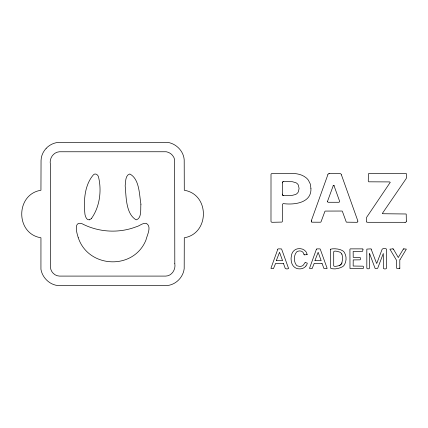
<?xml version="1.0" encoding="UTF-8"?>
<svg xmlns="http://www.w3.org/2000/svg" width="428" height="428" viewBox="0 0 428 428"><rect width="100%" height="100%" fill="white"/><g stroke="black" fill="none" stroke-linecap="round" stroke-linejoin="round"><path stroke-width="0.64" d="M288.456 268.244C288.162 269.266 285.674 269.03 285.187 268.27L283.486 263.541A0.642 0.642 0 0 0 283.4 263.375M327.067 268.244L326.773 268.586L323.91 268.463L322.097 263.541A0.642 0.642 0 0 0 322.011 263.375M307.069 254.564L307.085 254.451A1.156 1.156 0 0 0 307.058 254.184M311.445 220.393L327.853 174.736M277.772 249.299L270.945 268.27L271.186 268.586L273.31 268.586A0.781 0.781 0 0 0 273.476 268.57L275.627 263.343L283.357 263.338M316.383 249.299L309.551 268.27L309.797 268.586L311.921 268.586A0.781 0.781 0 0 0 312.087 268.57L314.238 263.343L321.963 263.338M333.968 185.602L333.583 185.34L333.262 185.645A2.172 2.172 0 0 0 333.187 185.806L327.586 201.155A2.418 2.418 0 0 0 327.441 201.743M276.365 260.459L279.538 252.279L282.576 260.7L276.338 260.641M314.976 260.459L318.148 252.279L321.171 260.722L314.949 260.615M341.758 263.295L342.684 258.994A18.206 18.206 0 0 0 342.678 257.993L342.111 254.772A5.516 5.516 0 0 0 341.731 253.975M369.519 253.654L369.498 268.217C369.589 268.896 367.128 269.18 366.817 268.19L366.833 249.107L370.669 248.871A0.605 0.605 0 0 1 371.258 249.144M403.272 249.246L398.27 257.463A1.033 1.033 0 0 1 398.12 257.239L393.493 249.246M399.977 259.769L406.338 249.128L403.882 248.871M46.176 148.339C43.11 151.614 41.147 155.931 41.051 160.452L40.944 190.267C15.429 194.216 15.248 233.774 40.954 237.77L40.938 269.303C42.297 277.451 49.236 284.481 57.523 285.508L167.535 285.508C176.095 284.54 183.232 277.13 184.19 268.634L184.286 237.775C209.586 233.597 209.939 194.414 184.286 190.251L184.195 159.853C183.596 151.079 176.186 143.631 167.578 142.353L58.443 142.369C53.805 142.781 49.359 144.948 46.171 148.339M91.271 218.719C99.761 207.109 101.891 190.679 98.488 176.866C97.959 174.768 95.401 172.923 93.529 174.694C84.311 185.19 83.556 201.342 84.985 214.572C85.525 216.595 86.493 220.174 89.254 219.842M91.271 218.713L89.254 219.853M341.838 254.162A4.687 4.687 0 0 0 339.639 252.06C338.045 251.691 334.856 250.375 333.706 251.611L333.706 265.932C334.455 266.938 338.077 265.965 339.548 265.408A4.997 4.997 0 0 0 341.651 263.493A5.676 5.676 0 0 0 341.967 262.872M306.994 254.644L304.345 254.853M329.565 173.415L339.447 173.415A2.06 2.06 0 0 1 341.453 174.859M283.727 181.654L292.367 181.713L296.032 182.783A6.869 6.869 0 0 1 296.904 183.366L297.412 183.821A5.313 5.313 0 0 1 298.391 185.18L299.076 188.438L298.428 191.632A5.858 5.858 0 0 1 297.283 193.274A6.474 6.474 0 0 1 295.614 194.483L292.351 195.329L283.395 195.355A1.573 1.573 0 0 1 283.213 195.345L283.047 195.312M405.086 222.303L367.861 222.303A3.74 3.74 0 0 1 367.497 222.287L366.812 222.073M392.856 248.871L389.908 249.166L396.414 260.117A1.878 1.878 0 0 1 396.649 260.823L396.633 268.335L399.206 268.586M305.068 262.573L303.281 265.167A4.43 4.43 0 0 1 301.098 266.275L300.269 266.398A7.153 7.153 0 0 1 299.498 266.403L297.481 265.932A4.173 4.173 0 0 1 296.353 265.146C293.661 261.54 293.619 255.511 296.55 252.028A4.152 4.152 0 0 1 297.701 251.316L299.097 250.974A6.265 6.265 0 0 1 299.926 250.947L300.526 251.006A3.986 3.986 0 0 1 302.532 251.921A4.719 4.719 0 0 1 303.912 254.162M304.265 254.853L303.923 254.157M305.196 262.583L307.138 263.054L307.267 263.488A7.453 7.453 0 0 1 305.913 265.97M369.615 253.633L375.051 268.244A0.61 0.61 0 0 0 375.613 268.597L377.673 268.303L383.301 253.483L383.344 268.163C383.611 269.228 386.356 269.233 386.559 268.11L386.559 249.273C386.377 248.208 382.605 248.251 382.124 249.299L376.886 263.113A0.915 0.915 0 0 1 376.726 263.37L376.597 263.348A0.61 0.61 0 0 1 376.496 263.14L371.172 249.192M366.705 221.966L366.496 221.346A3.274 3.274 0 0 1 366.475 220.987L366.475 218.612A3.852 3.852 0 0 1 366.603 217.445A1.509 1.509 0 0 1 366.694 217.28L366.807 217.066A12.487 12.487 0 0 1 367.508 216.044L390.261 182.312L389.534 181.916L368.717 181.814L368.257 180.835L368.487 173.698L369.177 173.415L406.022 173.49A0.84 0.84 0 0 1 406.338 173.715A0.995 0.995 0 0 1 406.536 174.052L406.589 177.459L406.124 178.695L382.685 212.946A0.578 0.578 0 0 0 382.562 213.342M78.201 237.487C88.093 268.319 133.622 270.624 145.975 240.006C146.938 235.411 152.245 226.241 146.082 223.282C142.374 222.892 139.384 226.15 135.927 226.904C118.481 233.538 98.365 232.27 81.839 223.619C73.209 221.003 76.901 233.645 78.212 237.487M334.043 185.736L339.581 201.155A2.236 2.236 0 0 1 339.634 201.749L338.987 202.273L328.094 202.273L327.457 201.749M327.04 268.056L320.294 249.267A0.615 0.615 0 0 0 319.882 248.898L316.966 248.871A0.674 0.674 0 0 0 316.34 249.283M288.429 268.056L281.683 249.267A0.615 0.615 0 0 0 281.276 248.898L278.361 248.871A0.674 0.674 0 0 0 277.729 249.283M341.421 174.865L357.696 220.522A2.418 2.418 0 0 1 357.84 221.116M307.058 254.189C306.32 250.096 301.569 247.887 297.744 248.775A7.661 7.661 0 0 0 292.495 252.466L292.377 252.745A10.192 10.192 0 0 0 291.575 254.799L291.104 257.913A18.142 18.142 0 0 0 291.088 259.058L291.286 261.224A11.133 11.133 0 0 0 292.383 264.622A7.848 7.848 0 0 0 297.792 268.731L299.044 268.838A10.748 10.748 0 0 0 299.953 268.854A8.014 8.014 0 0 0 303.377 268.062A7.865 7.865 0 0 0 305.945 266.002M311.317 221.319L311.504 221.95A0.749 0.749 0 0 0 311.782 222.191L320.438 222.218A1.305 1.305 0 0 0 321.027 221.822L324.922 211.346A0.754 0.754 0 0 1 325.312 211.079L341.688 211.036A0.872 0.872 0 0 1 342.261 211.175A1.61 1.61 0 0 1 342.528 211.764L346.204 221.865A1.049 1.049 0 0 0 346.584 222.175L356.904 222.303A0.835 0.835 0 0 0 357.615 221.988A1.525 1.525 0 0 0 357.813 221.116M382.552 213.342L383.188 213.738L406.038 213.984A0.754 0.754 0 0 1 406.22 214.203L406.338 221.116M399.795 268.056L399.795 260.636A2.183 2.183 0 0 1 399.929 259.748M283.721 181.691A1.578 1.578 0 0 0 282.748 181.879A0.733 0.733 0 0 0 282.592 182.168L282.485 182.606A2.472 2.472 0 0 0 282.475 182.836L282.475 194.103M341.769 263.3A5.029 5.029 0 0 1 339.345 265.515M403.187 249.187A0.824 0.824 0 0 1 403.882 248.807M399.918 268.072A0.669 0.669 0 0 1 399.201 268.656M392.867 248.791A0.915 0.915 0 0 1 393.535 249.219M311.349 221.313A2.081 2.081 0 0 1 311.424 220.388M329.56 173.458A1.787 1.787 0 0 0 328.404 173.709A2.536 2.536 0 0 0 327.885 174.742M333.605 185.292A0.669 0.669 0 0 1 334.011 185.747M333.187 185.806A1.707 1.707 0 0 1 333.332 185.522M406.418 221.121A1.252 1.252 0 0 1 405.081 222.33M283.047 195.307A0.653 0.653 0 0 1 282.667 195.066L282.603 194.938A2.29 2.29 0 0 1 282.491 194.103A2.006 2.006 0 0 0 282.635 195.072A0.899 0.899 0 0 0 283.39 195.323M282.48 182.836A1.894 1.894 0 0 1 282.544 182.275A0.797 0.797 0 0 1 282.806 181.879M140.924 204.21C140.314 208.704 142.133 218.189 136.168 219.869C125.607 213.786 126.255 196.297 125.174 185.816C125.709 182.178 125.126 175.175 129.78 173.977C139.656 179.043 139.261 194.89 140.924 204.21M174.806 263.691C175.908 269.378 171.853 275.974 165.77 276.092L59.401 276.092C54.757 275.98 50.584 271.807 50.467 267.158L50.434 164.47C49.07 158.617 53.243 152.277 59.273 151.769L166.294 151.753C170.317 152.384 173.864 155.685 174.645 159.703L174.806 263.691M330.491 249.246L330.491 268.11C333.455 269.817 339.532 268.565 342.673 266.644A7.565 7.565 0 0 0 344.54 264.632C346.6 260.978 346.637 256.024 344.38 252.445A7.233 7.233 0 0 0 343.524 251.45A6.96 6.96 0 0 0 342.855 250.878C339.741 248.7 333.262 248.299 330.496 249.219M362.992 249.219L362.66 251.284L353.159 251.482L353.218 257.367L359.959 257.453C360.761 257.629 360.777 259.689 359.959 259.844L353.212 259.919L353.159 266.039L362.939 266.173C363.848 266.264 363.747 268.426 362.939 268.586L349.986 268.468L349.917 249.273L350.286 248.871L362.671 248.871L362.992 249.219M310.937 188.636C311.552 203.198 293.817 205.06 283.197 203.589L282.475 204.316L282.368 221.453A1.172 1.172 0 0 1 281.806 222.089L272.138 222.298L271.325 222.052L270.988 221.431L271.01 174.121L271.999 173.415L291.762 173.415C296.855 173.442 302.27 174.496 306.245 177.877A14.37 14.37 0 0 1 308.401 180.204L310.3 184.024L310.937 188.636"/></g></svg>
